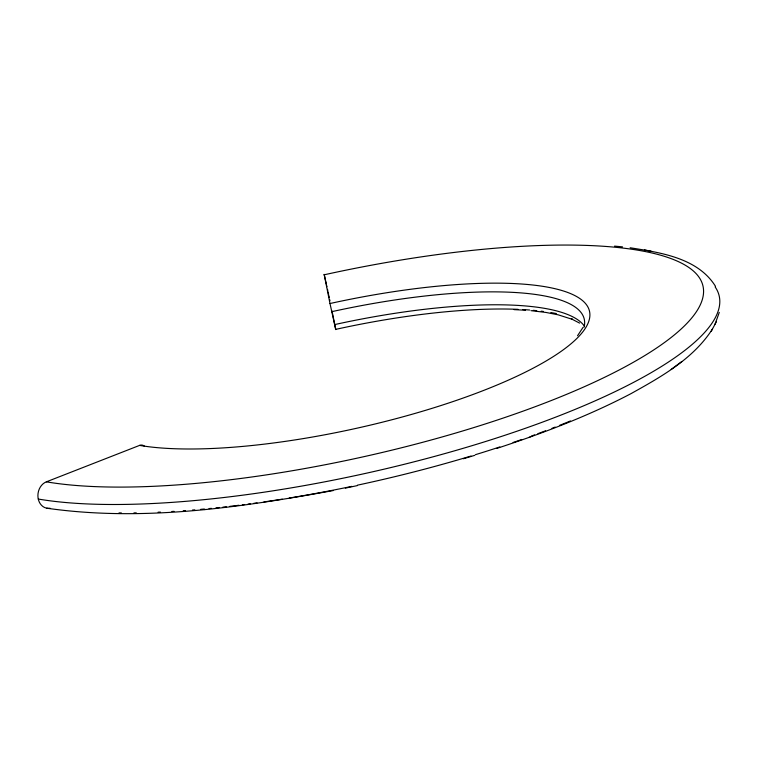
<?xml version="1.0" encoding="UTF-8"?>
<svg xmlns="http://www.w3.org/2000/svg" width="758" height="758" viewBox="0 0 758 758"><rect width="100%" height="100%" fill="white"/><g stroke="black" fill="none" stroke-linecap="round" stroke-linejoin="round"><path stroke-width="1.14" d="M719.276 312.41L715.021 324.244M583.016 327.418L577.539 335.747M496.945 448.357C542.851 433.292 588.217 416.066 631.063 393.61C661.184 376.821 693.343 358.847 712.406 329.086M711.165 331.417L716.282 321.885M681.84 361.49L671.209 369.411M50.056 508.239A13.672 11.256 -80.3 0 1 38.052 497.845A13.672 11.256 -80.3 0 1 46.371 481.832L139.595 445.391A253.02 63.776 -12.5 0 0 564.672 348.784A253.02 63.776 -12.5 0 0 329.986 303.522L324.159 274.358L326.423 284.326M529.027 437.404L530.117 437.025M463.403 458.751L474.726 455.35M345.364 488.114L357.369 485.603M333.359 490.53C239.234 507.661 142.248 521.855 46.74 508.201M204.11 509.518L205.247 509.404M514.047 309.624L525.531 310.221M614.558 246.113L622.498 246.871M530.988 310.657L546.139 312.476L558.21 314.835L572.574 319.412L571.399 318.881L579.605 323.116M630.135 247.762C660.569 252.604 697.73 257.862 715.457 286.268M651.141 251.211L644.471 249.932M326.679 285.501L326.954 286.732M327.522 289.319L327.816 290.636M328.1 291.944L328.65 294.455M328.896 295.611L329.332 297.629M329.796 299.798L329.967 300.632M329.986 303.522L335.747 329.588L332.032 310.979M335.709 329.37A253.02 63.776 -12.5 0 1 518.074 309.34M522.707 309.567A253.02 63.776 -12.5 0 1 529.643 310.022M533.215 310.325A253.02 63.776 -12.5 0 1 536.702 310.657M541.212 311.168A253.02 63.776 -12.5 0 1 543.41 311.443M550.895 312.571A253.02 63.776 -12.5 0 1 556.381 313.585M324.234 274.784A369.269 93.082 -12.5 0 1 666.756 340.844A369.269 93.082 -12.5 0 1 46.371 481.832M331.758 311.68A246.179 62.052 -12.5 0 1 584.077 327.2M334.619 324.595A246.179 62.052 -12.5 0 1 584.418 326.139M139.595 445.391A6.841 5.628 -80.3 0 1 144.38 446.121M570.452 420.955A369.269 93.082 -12.5 0 1 559.565 425.361M555.188 427.086A369.269 93.082 -12.5 0 1 551.995 428.327M545.542 430.8A369.269 93.082 -12.5 0 1 537.905 433.661M534.598 434.884A369.269 93.082 -12.5 0 1 531.424 436.039M521.788 439.479A369.269 93.082 -12.5 0 1 513.081 442.492M499.806 446.945A369.269 93.082 -12.5 0 1 475.437 454.677M471.031 456.022A369.269 93.082 -12.5 0 1 357.416 485.177M351.797 486.371A369.269 93.082 -12.5 0 1 289.253 498.044M282.308 499.152A369.269 93.082 -12.5 0 1 263.907 501.929M257.076 502.895A369.269 93.082 -12.5 0 1 253.665 503.359M250.263 503.814A369.269 93.082 -12.5 0 1 248.008 504.117M244.616 504.553A369.269 93.082 -12.5 0 1 242.371 504.837M239.007 505.254A369.269 93.082 -12.5 0 1 229.816 506.353M226.329 506.751A369.269 93.082 -12.5 0 1 222.861 507.14M219.403 507.509A369.269 93.082 -12.5 0 1 215.954 507.869M211.387 508.334A369.269 93.082 -12.5 0 1 209 508.571M204.243 509.016A369.269 93.082 -12.5 0 1 200.69 509.338M194.815 509.84A369.269 93.082 -12.5 0 1 192.475 510.039M185.52 510.579A369.269 93.082 -12.5 0 1 183.218 510.74M174.084 511.356A369.269 93.082 -12.5 0 1 171.82 511.489M160.421 512.095A369.269 93.082 -12.5 0 1 158.1 512.2M136.26 512.853A369.269 93.082 -12.5 0 1 133.939 512.891M121.365 512.929A369.269 93.082 -12.5 0 1 119.006 512.91M715.126 286.903A382.951 96.531 -12.5 0 1 485.556 441.516A382.951 96.531 -12.5 0 1 38.27 499.039"/></g></svg>
